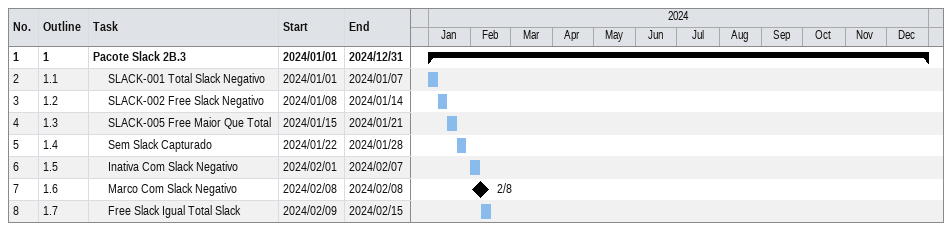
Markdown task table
| ID | WBS | Task | Start | Finish |
|---|---|---|---|---|
| 1 | 1 | **Pacote Slack 2B.3** | 2024-01-01 | 2024-12-31 |
| 2 | 1.1 | SLACK-001 Total Slack Negativo | 2024-01-01 | 2024-01-07 |
| 3 | 1.2 | SLACK-002 Free Slack Negativo | 2024-01-08 | 2024-01-14 |
| 4 | 1.3 | SLACK-005 Free Maior Que Total | 2024-01-15 | 2024-01-21 |
| 5 | 1.4 | Sem Slack Capturado | 2024-01-22 | 2024-01-28 |
| 6 | 1.5 | Inativa Com Slack Negativo | 2024-02-01 | 2024-02-07 |
| 7 | 1.6 | Marco Com Slack Negativo (milestone) | 2024-02-08 | 2024-02-08 |
| 8 | 1.7 | Free Slack Igual Total Slack | 2024-02-09 | 2024-02-15 |
